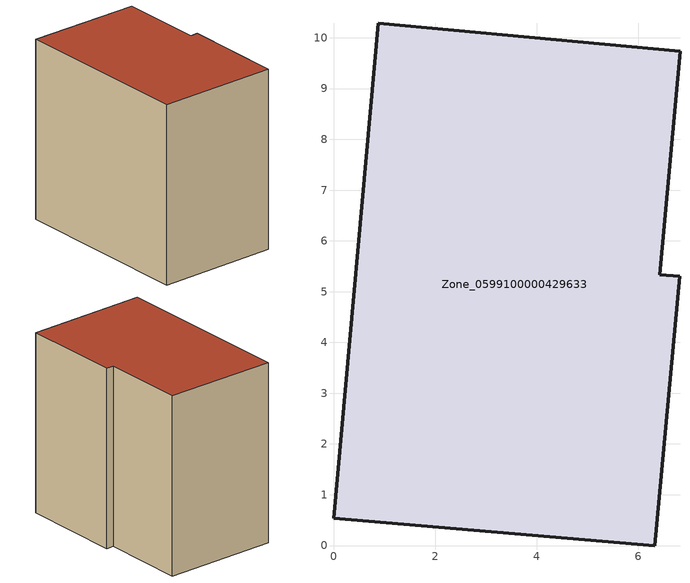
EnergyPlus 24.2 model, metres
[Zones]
Zone_0599100000429633
 floor ground (C_G): 0,0.54 0.89,10.28 6.82,9.74 6.43,5.33 6.82,5.3 6.32,0 z0
 wall outside (C_F): 6.43,5.33 6.82,9.74 0.89,10.28 0,0.54 6.32,0 6.82,5.3 6.43,5.33 z0:9.48
 roof outside (C_R): 6.32,0 6.82,5.3 6.43,5.33 6.82,9.74 0.89,10.28 0,0.54 z9.48
[BUILDING]
Pand.0599100000429633: North Axis=0; Terrain=City; Loads Convergence Tolerance Value=0.04; Temperature Convergence Tolerance Value=0.4; Solar Distribution=FullExterior; Maximum Number of Warmup Days=25; Minimum Number of Warmup Days=1
[Site:Location]
Rotterdam.The.Hague.AP_ZH_NLD Design_Conditions: Latitude=51.96; Longitude=4.45; Time Zone=1; Elevation=-4.5
[SITE:GROUNDTEMPERATURE:BUILDINGSURFACE]
18, 18, 18, 18, 18, 18, 18, 18, 18, 18, 18, 18
[MATERIAL] Thermal Absorptance=0.9; Solar Absorptance=0.7; Visible Absorptance=0.7
Name | Roughness | Thickness | Conductivity | Density | Specific Heat
G.TC.2006-2014 | MediumSmooth | 0.15 | 0.06 | 540 | 1210
F.TC.2006-2014 | Rough | 0.3 | 0.12 | 1920 | 840
R.TC.2006-2014 | MediumRough | 0.2 | 0.08 | 1500 | 1000
[CONSTRUCTION]
C_G: G.TC.2006-2014
C_F: F.TC.2006-2014
C_R: R.TC.2006-2014
[ZONE]
Zone_0599100000429633: Type=1; Multiplier=1; Ceiling Height=Autocalculate; Volume=Autocalculate; Floor Area=autocalculate; Part of Total Floor Area=Yes
[ZONEINFILTRATION:DESIGNFLOWRATE]
Infil_Zone_0599100000429633: Zone or ZoneList or Space or SpaceList=Zone_0599100000429633; Schedule=AlwaysOn; Design Flow Rate Calculation Method=Flow/Area; Flow Rate per Floor Area=0.0015; Constant Term Coefficient=1; Temperature Term Coefficient=0; Velocity Term Coefficient=0; Velocity Squared Term Coefficient=0
[HVACTEMPLATE:ZONE:IDEALLOADSAIRSYSTEM]
Zone_0599100000429633: Maximum Heating Supply Air Temperature=50; Minimum Cooling Supply Air Temperature=13; Maximum Heating Supply Air Humidity Ratio=0.0156; Minimum Cooling Supply Air Humidity Ratio=0.0077; Heating Limit=NoLimit; Cooling Limit=NoLimit; Dehumidification Control Type=ConstantSensibleHeatRatio; Cooling Sensible Heat Ratio=0.7; Dehumidification Setpoint=60; Humidification Control Type=None; Humidification Setpoint=30; Outdoor Air Method=None; Outdoor Air Flow Rate per Person=0.00944; Outdoor Air Flow Rate per Zone Floor Area=0; Outdoor Air Flow Rate per Zone=0; Demand Controlled Ventilation Type=None; Outdoor Air Economizer Type=NoEconomizer; Heat Recovery Type=None; Sensible Heat Recovery Effectiveness=0.7; Latent Heat Recovery Effectiveness=0.65
[ZONECONTROL:THERMOSTAT]
ThermostatControl_Zone_0599100000429633: Zone or ZoneList=Zone_0599100000429633; Control Type Schedule=DualSetpointControlType; Control 1=Thermostat_Zone_0599100000429633; Temperature Difference Between Cutout And Setpoint=0
[THERMOSTATSETPOINT:DUALSETPOINT]
Thermostat_Zone_0599100000429633: Heating Setpoint Temperature Schedule=HeatingSetpoint_Zone_0599100000429633; Cooling Setpoint Temperature Schedule=CoolingSetpoint_Zone_0599100000429633
[SCHEDULE:COMPACT]
HeatingSetpoint_Zone_0599100000429633: Through: 12/31, For: AllDays, Until: 24:00, 21
CoolingSetpoint_Zone_0599100000429633: Through: 12/31, For: AllDays, Until: 24:00, 24
DualSetpointControlType: Through: 12/31, For: AllDays, Until: 24:00, 4
AlwaysOn: Through: 12/31, For: AllDays, Until: 24:00, 1
